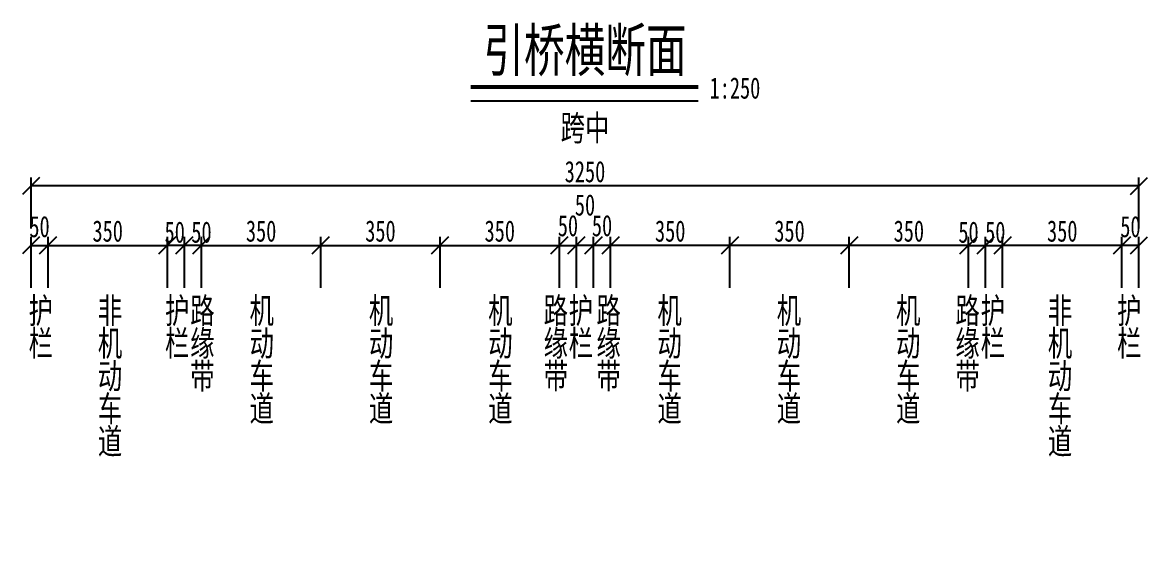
# Model space of a CAD drawing. Extents: x -2611510 to 954358, y -247163 to 181535.
# Drawn here: x 798416 to 831416, y -158956 to -143076 of the extents above; entities that cross this region are included whole.
import ezdxf
from ezdxf.enums import TextEntityAlignment as Align

# ---------------------------------------------------------------- set-up
doc = ezdxf.new("R2010")
doc.units = 0
doc.layers.get('Defpoints').update_dxf_attribs({"color": 8})
doc.layers.add('Dim', color=4, linetype='Continuous')
doc.layers.add('标注', color=3, linetype='Continuous', lineweight=18)
doc.styles.add('fs', font='仿宋_GB2312.TTF', dxfattribs={"width": 0.7})
doc.styles.get("Standard").update_dxf_attribs({"font": '仿宋_GB2312.TTF', "width": 0.7})
doc.dimstyles.new('250-1', dxfattribs={"dimscale": 250, "dimtxt": 2.5, "dimasz": 2, "dimexe": 1, "dimexo": 1, "dimgap": 0, "dimtad": 0, "dimdec": 0, "dimlfac": 0.1, "dimrnd": 0.1, "dimzin": 12, "dimdsep": 46, "dimtxsty": 'Standard', "dimblk": 'OBLIQUE', "dimcen": -1, "dimclrd": 4, "dimclre": 256, "dimclrt": 4, "dimadec": 4, "dimazin": 0, "dimtp": 2, "dimtm": 3, "dimtfac": 0.5, "dimtdec": 0, "dimtmove": 2, "dimatfit": 3, "dimldrblk": 'OBLIQUE', "dimfxl": 5, "dimfxlon": 1, "dimtvp": 0.7, "dimtolj": 1, "dimtzin": 12, "dimarcsym": 0})

# ---------------------------------------------------------------- blocks, each defined once
blk = doc.blocks.new('_Oblique')
at = {"color": 0, "linetype": 'ByBlock', "lineweight": -2}
blk.add_line((-0.5, -0.5), (0.5, 0.5), dxfattribs=at)
blk = doc.blocks.new('*D71')
at = {"layer": 'Defpoints', "color": 0, "transparency": 16777216}
for p in [(803166, -149618), (803166, -151441), (803666, -151441)]:
    blk.add_point(p, dxfattribs=at)
at = {"layer": 'Dim', "lineweight": -2, "transparency": 16777216}
for p, q in [((803166, -150868), (803166, -149368)), ((803666, -150868), (803666, -149368))]:
    blk.add_line(p, q, dxfattribs=at)
at = {"layer": 'Dim', "color": 4, "lineweight": -2, "transparency": 16777216}
blk.add_line((803666, -149618), (803166, -149618), dxfattribs=at)
at = {"layer": 'Dim', "color": 4, "lineweight": -2, "transparency": 16777216, "xscale": 500, "yscale": 500, "zscale": 500, "rotation": 180}
blk.add_blockref('_Oblique', (803166, -149618), dxfattribs=at)
at = {"layer": 'Dim', "color": 4, "lineweight": -2, "transparency": 16777216, "xscale": 500, "yscale": 500, "zscale": 500}
blk.add_blockref('_Oblique', (803666, -149618), dxfattribs=at)
at = {"layer": 'Dim', "color": 4, "transparency": 16777216, "insert": (803666, -149233), "char_height": 625, "attachment_point": 5}
blk.add_mtext('\\A1;50', dxfattribs=at)
blk = doc.blocks.new('*D72')
at = {"layer": 'Defpoints', "color": 0, "transparency": 16777216}
for p in [(814166, -149618), (810666, -151441), (814166, -151441)]:
    blk.add_point(p, dxfattribs=at)
at = {"layer": 'Dim', "lineweight": -2, "transparency": 16777216}
for p, q in [((810666, -150868), (810666, -149368)), ((814166, -150868), (814166, -149368))]:
    blk.add_line(p, q, dxfattribs=at)
at = {"layer": 'Dim', "color": 4, "lineweight": -2, "transparency": 16777216}
blk.add_line((810666, -149618), (814166, -149618), dxfattribs=at)
at = {"layer": 'Dim', "color": 4, "lineweight": -2, "transparency": 16777216, "xscale": 500, "yscale": 500, "zscale": 500, "rotation": 180}
blk.add_blockref('_Oblique', (810666, -149618), dxfattribs=at)
at = {"layer": 'Dim', "color": 4, "lineweight": -2, "transparency": 16777216, "xscale": 500, "yscale": 500, "zscale": 500}
blk.add_blockref('_Oblique', (814166, -149618), dxfattribs=at)
at = {"layer": 'Dim', "color": 4, "transparency": 16777216, "insert": (812416, -149202), "char_height": 625, "attachment_point": 5}
blk.add_mtext('\\A1;350', dxfattribs=at)
blk = doc.blocks.new('*D73')
at = {"layer": 'Defpoints', "color": 0, "transparency": 16777216}
for p in [(810666, -149618), (807166, -151441), (810666, -151441)]:
    blk.add_point(p, dxfattribs=at)
at = {"layer": 'Dim', "lineweight": -2, "transparency": 16777216}
for p, q in [((807166, -150868), (807166, -149368)), ((810666, -150868), (810666, -149368))]:
    blk.add_line(p, q, dxfattribs=at)
at = {"layer": 'Dim', "color": 4, "lineweight": -2, "transparency": 16777216}
blk.add_line((807166, -149618), (810666, -149618), dxfattribs=at)
at = {"layer": 'Dim', "color": 4, "lineweight": -2, "transparency": 16777216, "xscale": 500, "yscale": 500, "zscale": 500, "rotation": 180}
blk.add_blockref('_Oblique', (807166, -149618), dxfattribs=at)
at = {"layer": 'Dim', "color": 4, "lineweight": -2, "transparency": 16777216, "xscale": 500, "yscale": 500, "zscale": 500}
blk.add_blockref('_Oblique', (810666, -149618), dxfattribs=at)
at = {"layer": 'Dim', "color": 4, "transparency": 16777216, "insert": (808916, -149202), "char_height": 625, "attachment_point": 5}
blk.add_mtext('\\A1;350', dxfattribs=at)
blk = doc.blocks.new('*D74')
at = {"layer": 'Defpoints', "color": 0, "transparency": 16777216}
for p in [(807166, -149618), (803666, -151441), (807166, -151441)]:
    blk.add_point(p, dxfattribs=at)
at = {"layer": 'Dim', "lineweight": -2, "transparency": 16777216}
for p, q in [((803666, -150868), (803666, -149368)), ((807166, -150868), (807166, -149368))]:
    blk.add_line(p, q, dxfattribs=at)
at = {"layer": 'Dim', "color": 4, "lineweight": -2, "transparency": 16777216}
blk.add_line((803666, -149618), (807166, -149618), dxfattribs=at)
at = {"layer": 'Dim', "color": 4, "lineweight": -2, "transparency": 16777216, "xscale": 500, "yscale": 500, "zscale": 500, "rotation": 180}
blk.add_blockref('_Oblique', (803666, -149618), dxfattribs=at)
at = {"layer": 'Dim', "color": 4, "lineweight": -2, "transparency": 16777216, "xscale": 500, "yscale": 500, "zscale": 500}
blk.add_blockref('_Oblique', (807166, -149618), dxfattribs=at)
at = {"layer": 'Dim', "color": 4, "transparency": 16777216, "insert": (805416, -149202), "char_height": 625, "attachment_point": 5}
blk.add_mtext('\\A1;350', dxfattribs=at)
blk = doc.blocks.new('*D75')
at = {"layer": 'Defpoints', "color": 0, "transparency": 16777216}
for p in [(802666, -149618), (802666, -151441), (803166, -151441)]:
    blk.add_point(p, dxfattribs=at)
at = {"layer": 'Dim', "lineweight": -2, "transparency": 16777216}
for p, q in [((802666, -150868), (802666, -149368)), ((803166, -150868), (803166, -149368))]:
    blk.add_line(p, q, dxfattribs=at)
at = {"layer": 'Dim', "color": 4, "lineweight": -2, "transparency": 16777216}
blk.add_line((803166, -149618), (802666, -149618), dxfattribs=at)
at = {"layer": 'Dim', "color": 4, "lineweight": -2, "transparency": 16777216, "xscale": 500, "yscale": 500, "zscale": 500, "rotation": 180}
blk.add_blockref('_Oblique', (802666, -149618), dxfattribs=at)
at = {"layer": 'Dim', "color": 4, "lineweight": -2, "transparency": 16777216, "xscale": 500, "yscale": 500, "zscale": 500}
blk.add_blockref('_Oblique', (803166, -149618), dxfattribs=at)
at = {"layer": 'Dim', "color": 4, "transparency": 16777216, "insert": (802881, -149233), "char_height": 625, "attachment_point": 5}
blk.add_mtext('\\A1;50', dxfattribs=at)
blk = doc.blocks.new('*D76')
at = {"layer": 'Defpoints', "color": 0, "transparency": 16777216}
for p in [(802666, -149618), (799166, -151442), (802666, -151442)]:
    blk.add_point(p, dxfattribs=at)
at = {"layer": 'Dim', "lineweight": -2, "transparency": 16777216}
for p, q in [((799166, -150868), (799166, -149368)), ((802666, -150868), (802666, -149368))]:
    blk.add_line(p, q, dxfattribs=at)
at = {"layer": 'Dim', "color": 4, "lineweight": -2, "transparency": 16777216}
blk.add_line((799166, -149618), (802666, -149618), dxfattribs=at)
at = {"layer": 'Dim', "color": 4, "lineweight": -2, "transparency": 16777216, "xscale": 500, "yscale": 500, "zscale": 500, "rotation": 180}
blk.add_blockref('_Oblique', (799166, -149618), dxfattribs=at)
at = {"layer": 'Dim', "color": 4, "lineweight": -2, "transparency": 16777216, "xscale": 500, "yscale": 500, "zscale": 500}
blk.add_blockref('_Oblique', (802666, -149618), dxfattribs=at)
at = {"layer": 'Dim', "color": 4, "transparency": 16777216, "insert": (800916, -149202), "char_height": 625, "attachment_point": 5}
blk.add_mtext('\\A1;350', dxfattribs=at)
blk = doc.blocks.new('*D77')
at = {"layer": 'Defpoints', "color": 0, "transparency": 16777216}
for p in [(799166, -149618), (798666, -151442), (799166, -151442)]:
    blk.add_point(p, dxfattribs=at)
at = {"layer": 'Dim', "lineweight": -2, "transparency": 16777216}
for p, q in [((798666, -150868), (798666, -149368)), ((799166, -150868), (799166, -149368))]:
    blk.add_line(p, q, dxfattribs=at)
at = {"layer": 'Dim', "color": 4, "lineweight": -2, "transparency": 16777216}
blk.add_line((798666, -149618), (799166, -149618), dxfattribs=at)
at = {"layer": 'Dim', "color": 4, "lineweight": -2, "transparency": 16777216, "xscale": 500, "yscale": 500, "zscale": 500, "rotation": 180}
blk.add_blockref('_Oblique', (798666, -149618), dxfattribs=at)
at = {"layer": 'Dim', "color": 4, "lineweight": -2, "transparency": 16777216, "xscale": 500, "yscale": 500, "zscale": 500}
blk.add_blockref('_Oblique', (799166, -149618), dxfattribs=at)
at = {"layer": 'Dim', "color": 4, "transparency": 16777216, "insert": (798916, -149071), "char_height": 625, "attachment_point": 5}
blk.add_mtext('\\A1;50', dxfattribs=at)
blk = doc.blocks.new('*D78')
at = {"layer": 'Defpoints', "color": 0, "transparency": 16777216}
for p in [(815666, -149618), (815666, -151441), (819166, -151441)]:
    blk.add_point(p, dxfattribs=at)
at = {"layer": 'Dim', "lineweight": -2, "transparency": 16777216}
for p, q in [((815666, -150868), (815666, -149368)), ((819166, -150868), (819166, -149368))]:
    blk.add_line(p, q, dxfattribs=at)
at = {"layer": 'Dim', "color": 4, "lineweight": -2, "transparency": 16777216}
blk.add_line((819166, -149618), (815666, -149618), dxfattribs=at)
at = {"layer": 'Dim', "color": 4, "lineweight": -2, "transparency": 16777216, "xscale": 500, "yscale": 500, "zscale": 500, "rotation": 180}
blk.add_blockref('_Oblique', (815666, -149618), dxfattribs=at)
at = {"layer": 'Dim', "color": 4, "lineweight": -2, "transparency": 16777216, "xscale": 500, "yscale": 500, "zscale": 500}
blk.add_blockref('_Oblique', (819166, -149618), dxfattribs=at)
at = {"layer": 'Dim', "color": 4, "transparency": 16777216, "insert": (817416, -149202), "char_height": 625, "attachment_point": 5}
blk.add_mtext('\\A1;350', dxfattribs=at)
blk = doc.blocks.new('*D79')
at = {"layer": 'Defpoints', "color": 0, "transparency": 16777216}
for p in [(819166, -149618), (819166, -151441), (822666, -151441)]:
    blk.add_point(p, dxfattribs=at)
at = {"layer": 'Dim', "lineweight": -2, "transparency": 16777216}
for p, q in [((819166, -150868), (819166, -149368)), ((822666, -150868), (822666, -149368))]:
    blk.add_line(p, q, dxfattribs=at)
at = {"layer": 'Dim', "color": 4, "lineweight": -2, "transparency": 16777216}
blk.add_line((822666, -149618), (819166, -149618), dxfattribs=at)
at = {"layer": 'Dim', "color": 4, "lineweight": -2, "transparency": 16777216, "xscale": 500, "yscale": 500, "zscale": 500, "rotation": 180}
blk.add_blockref('_Oblique', (819166, -149618), dxfattribs=at)
at = {"layer": 'Dim', "color": 4, "lineweight": -2, "transparency": 16777216, "xscale": 500, "yscale": 500, "zscale": 500}
blk.add_blockref('_Oblique', (822666, -149618), dxfattribs=at)
at = {"layer": 'Dim', "color": 4, "transparency": 16777216, "insert": (820916, -149202), "char_height": 625, "attachment_point": 5}
blk.add_mtext('\\A1;350', dxfattribs=at)
blk = doc.blocks.new('*D80')
at = {"layer": 'Defpoints', "color": 0, "transparency": 16777216}
for p in [(822666, -149618), (822666, -151441), (826166, -151441)]:
    blk.add_point(p, dxfattribs=at)
at = {"layer": 'Dim', "lineweight": -2, "transparency": 16777216}
for p, q in [((822666, -150868), (822666, -149368)), ((826166, -150868), (826166, -149368))]:
    blk.add_line(p, q, dxfattribs=at)
at = {"layer": 'Dim', "color": 4, "lineweight": -2, "transparency": 16777216}
blk.add_line((826166, -149618), (822666, -149618), dxfattribs=at)
at = {"layer": 'Dim', "color": 4, "lineweight": -2, "transparency": 16777216, "xscale": 500, "yscale": 500, "zscale": 500, "rotation": 180}
blk.add_blockref('_Oblique', (822666, -149618), dxfattribs=at)
at = {"layer": 'Dim', "color": 4, "lineweight": -2, "transparency": 16777216, "xscale": 500, "yscale": 500, "zscale": 500}
blk.add_blockref('_Oblique', (826166, -149618), dxfattribs=at)
at = {"layer": 'Dim', "color": 4, "transparency": 16777216, "insert": (824416, -149202), "char_height": 625, "attachment_point": 5}
blk.add_mtext('\\A1;350', dxfattribs=at)
blk = doc.blocks.new('*D81')
at = {"layer": 'Defpoints', "color": 0, "transparency": 16777216}
for p in [(826666, -149618), (826166, -151441), (826666, -151441)]:
    blk.add_point(p, dxfattribs=at)
at = {"layer": 'Dim', "lineweight": -2, "transparency": 16777216}
for p, q in [((826166, -150868), (826166, -149368)), ((826666, -150868), (826666, -149368))]:
    blk.add_line(p, q, dxfattribs=at)
at = {"layer": 'Dim', "color": 4, "lineweight": -2, "transparency": 16777216}
blk.add_line((826166, -149618), (826666, -149618), dxfattribs=at)
at = {"layer": 'Dim', "color": 4, "lineweight": -2, "transparency": 16777216, "xscale": 500, "yscale": 500, "zscale": 500, "rotation": 180}
blk.add_blockref('_Oblique', (826166, -149618), dxfattribs=at)
at = {"layer": 'Dim', "color": 4, "lineweight": -2, "transparency": 16777216, "xscale": 500, "yscale": 500, "zscale": 500}
blk.add_blockref('_Oblique', (826666, -149618), dxfattribs=at)
at = {"layer": 'Dim', "color": 4, "transparency": 16777216, "insert": (826166, -149233), "char_height": 625, "attachment_point": 5}
blk.add_mtext('\\A1;50', dxfattribs=at)
blk = doc.blocks.new('*D82')
at = {"layer": 'Defpoints', "color": 0, "transparency": 16777216}
for p in [(814666, -149618), (814166, -151440), (814666, -151440)]:
    blk.add_point(p, dxfattribs=at)
at = {"layer": 'Dim', "lineweight": -2, "transparency": 16777216}
for p, q in [((814166, -150868), (814166, -149368)), ((814666, -150868), (814666, -149368))]:
    blk.add_line(p, q, dxfattribs=at)
at = {"layer": 'Dim', "color": 4, "lineweight": -2, "transparency": 16777216}
blk.add_line((814166, -149618), (814666, -149618), dxfattribs=at)
at = {"layer": 'Dim', "color": 4, "lineweight": -2, "transparency": 16777216, "xscale": 500, "yscale": 500, "zscale": 500, "rotation": 180}
blk.add_blockref('_Oblique', (814166, -149618), dxfattribs=at)
at = {"layer": 'Dim', "color": 4, "lineweight": -2, "transparency": 16777216, "xscale": 500, "yscale": 500, "zscale": 500}
blk.add_blockref('_Oblique', (814666, -149618), dxfattribs=at)
at = {"layer": 'Dim', "color": 4, "transparency": 16777216, "insert": (814416, -149043), "char_height": 625, "attachment_point": 5}
blk.add_mtext('\\A1;50', dxfattribs=at)
blk = doc.blocks.new('*D83')
at = {"layer": 'Defpoints', "color": 0, "transparency": 16777216}
for p in [(815166, -149618), (815166, -151440), (815666, -151440)]:
    blk.add_point(p, dxfattribs=at)
at = {"layer": 'Dim', "lineweight": -2, "transparency": 16777216}
for p, q in [((815166, -150868), (815166, -149368)), ((815666, -150868), (815666, -149368))]:
    blk.add_line(p, q, dxfattribs=at)
at = {"layer": 'Dim', "color": 4, "lineweight": -2, "transparency": 16777216}
blk.add_line((815666, -149618), (815166, -149618), dxfattribs=at)
at = {"layer": 'Dim', "color": 4, "lineweight": -2, "transparency": 16777216, "xscale": 500, "yscale": 500, "zscale": 500, "rotation": 180}
blk.add_blockref('_Oblique', (815166, -149618), dxfattribs=at)
at = {"layer": 'Dim', "color": 4, "lineweight": -2, "transparency": 16777216, "xscale": 500, "yscale": 500, "zscale": 500}
blk.add_blockref('_Oblique', (815666, -149618), dxfattribs=at)
at = {"layer": 'Dim', "color": 4, "transparency": 16777216, "insert": (815416, -149043), "char_height": 625, "attachment_point": 5}
blk.add_mtext('\\A1;50', dxfattribs=at)
blk = doc.blocks.new('*D84')
at = {"layer": 'Defpoints', "color": 0, "transparency": 16777216}
for p in [(814666, -149618), (814666, -151440), (815166, -151440)]:
    blk.add_point(p, dxfattribs=at)
at = {"layer": 'Dim', "lineweight": -2, "transparency": 16777216}
for p, q in [((814666, -150868), (814666, -149368)), ((815166, -150868), (815166, -149368))]:
    blk.add_line(p, q, dxfattribs=at)
at = {"layer": 'Dim', "color": 4, "lineweight": -2, "transparency": 16777216}
blk.add_line((815166, -149618), (814666, -149618), dxfattribs=at)
at = {"layer": 'Dim', "color": 4, "lineweight": -2, "transparency": 16777216, "xscale": 500, "yscale": 500, "zscale": 500, "rotation": 180}
blk.add_blockref('_Oblique', (814666, -149618), dxfattribs=at)
at = {"layer": 'Dim', "color": 4, "lineweight": -2, "transparency": 16777216, "xscale": 500, "yscale": 500, "zscale": 500}
blk.add_blockref('_Oblique', (815166, -149618), dxfattribs=at)
at = {"layer": 'Dim', "color": 4, "transparency": 16777216, "insert": (814916, -148436), "char_height": 625, "attachment_point": 5}
blk.add_mtext('\\A1;50', dxfattribs=at)
blk = doc.blocks.new('*D85')
at = {"layer": 'Defpoints', "color": 0, "transparency": 16777216}
for p in [(827166, -149618), (826666, -151441), (827166, -151441)]:
    blk.add_point(p, dxfattribs=at)
at = {"layer": 'Dim', "lineweight": -2, "transparency": 16777216}
for p, q in [((826666, -150868), (826666, -149368)), ((827166, -150868), (827166, -149368))]:
    blk.add_line(p, q, dxfattribs=at)
at = {"layer": 'Dim', "color": 4, "lineweight": -2, "transparency": 16777216}
blk.add_line((826666, -149618), (827166, -149618), dxfattribs=at)
at = {"layer": 'Dim', "color": 4, "lineweight": -2, "transparency": 16777216, "xscale": 500, "yscale": 500, "zscale": 500, "rotation": 180}
blk.add_blockref('_Oblique', (826666, -149618), dxfattribs=at)
at = {"layer": 'Dim', "color": 4, "lineweight": -2, "transparency": 16777216, "xscale": 500, "yscale": 500, "zscale": 500}
blk.add_blockref('_Oblique', (827166, -149618), dxfattribs=at)
at = {"layer": 'Dim', "color": 4, "transparency": 16777216, "insert": (826951, -149233), "char_height": 625, "attachment_point": 5}
blk.add_mtext('\\A1;50', dxfattribs=at)
blk = doc.blocks.new('*D86')
at = {"layer": 'Defpoints', "color": 0, "transparency": 16777216}
for p in [(798666, -147875), (831166, -151442), (798666, -166511)]:
    blk.add_point(p, dxfattribs=at)
at = {"layer": 'Dim', "lineweight": -2, "transparency": 16777216}
for p, q in [((798666, -149125), (798666, -147625)), ((831166, -149125), (831166, -147625))]:
    blk.add_line(p, q, dxfattribs=at)
at = {"layer": 'Dim', "color": 4, "lineweight": -2, "transparency": 16777216}
blk.add_line((831166, -147875), (798666, -147875), dxfattribs=at)
at = {"layer": 'Dim', "color": 4, "lineweight": -2, "transparency": 16777216, "xscale": 500, "yscale": 500, "zscale": 500, "rotation": 180}
blk.add_blockref('_Oblique', (798666, -147875), dxfattribs=at)
at = {"layer": 'Dim', "color": 4, "lineweight": -2, "transparency": 16777216, "xscale": 500, "yscale": 500, "zscale": 500}
blk.add_blockref('_Oblique', (831166, -147875), dxfattribs=at)
at = {"layer": 'Dim', "color": 4, "transparency": 16777216, "insert": (814916, -147458), "char_height": 625, "attachment_point": 5}
blk.add_mtext('\\A1;3250', dxfattribs=at)
blk = doc.blocks.new('*D87')
at = {"layer": 'Defpoints', "color": 0, "transparency": 16777216}
for p in [(827166, -149618), (827166, -151442), (830666, -151442)]:
    blk.add_point(p, dxfattribs=at)
at = {"layer": 'Dim', "lineweight": -2, "transparency": 16777216}
for p, q in [((827166, -150868), (827166, -149368)), ((830666, -150868), (830666, -149368))]:
    blk.add_line(p, q, dxfattribs=at)
at = {"layer": 'Dim', "color": 4, "lineweight": -2, "transparency": 16777216}
blk.add_line((830666, -149618), (827166, -149618), dxfattribs=at)
at = {"layer": 'Dim', "color": 4, "lineweight": -2, "transparency": 16777216, "xscale": 500, "yscale": 500, "zscale": 500, "rotation": 180}
blk.add_blockref('_Oblique', (827166, -149618), dxfattribs=at)
at = {"layer": 'Dim', "color": 4, "lineweight": -2, "transparency": 16777216, "xscale": 500, "yscale": 500, "zscale": 500}
blk.add_blockref('_Oblique', (830666, -149618), dxfattribs=at)
at = {"layer": 'Dim', "color": 4, "transparency": 16777216, "insert": (828916, -149202), "char_height": 625, "attachment_point": 5}
blk.add_mtext('\\A1;350', dxfattribs=at)
blk = doc.blocks.new('*D88')
at = {"layer": 'Defpoints', "color": 0, "transparency": 16777216}
for p in [(830666, -149618), (830666, -151442), (831166, -151442)]:
    blk.add_point(p, dxfattribs=at)
at = {"layer": 'Dim', "lineweight": -2, "transparency": 16777216}
for p, q in [((830666, -150868), (830666, -149368)), ((831166, -150868), (831166, -149368))]:
    blk.add_line(p, q, dxfattribs=at)
at = {"layer": 'Dim', "color": 4, "lineweight": -2, "transparency": 16777216}
blk.add_line((831166, -149618), (830666, -149618), dxfattribs=at)
at = {"layer": 'Dim', "color": 4, "lineweight": -2, "transparency": 16777216, "xscale": 500, "yscale": 500, "zscale": 500, "rotation": 180}
blk.add_blockref('_Oblique', (830666, -149618), dxfattribs=at)
at = {"layer": 'Dim', "color": 4, "lineweight": -2, "transparency": 16777216, "xscale": 500, "yscale": 500, "zscale": 500}
blk.add_blockref('_Oblique', (831166, -149618), dxfattribs=at)
at = {"layer": 'Dim', "color": 4, "transparency": 16777216, "insert": (830916, -149071), "char_height": 625, "attachment_point": 5}
blk.add_mtext('\\A1;50', dxfattribs=at)

msp = doc.modelspace()

# ---------------------------------------------------------------- linework, layer by layer
at = {"layer": 'Dim'}
msp.add_line((811564.6, -145375.7), (818239.6, -145375.7), dxfattribs=at)
at = {"layer": 'Dim', "const_width": 125}
msp.add_lwpolyline([(811564.6, -144969.5), (818239.6, -144969.5)], dxfattribs=at)

# ---------------------------------------------------------------- texts
at = {"width": 0.7}
msp.add_text('引桥横断面', height=1250, dxfattribs=at).set_placement((814916.3, -144512), align=Align.CENTER)
msp.add_text('1:250', height=625, dxfattribs=at).set_placement((818571, -145311.5))
at = {"layer": '标注', "color": 7, "style": 'fs', "width": 0.7}
msp.add_text('跨中', height=750, rotation=360, dxfattribs=at).set_placement((814916.3, -146543.7), align=Align.CENTER)
at = {"layer": '标注', "color": 7, "char_height": 750, "line_spacing_factor": 0.768, "style": 'fs'}
for s, insert, attachment_point, rotation in [('护\\P栏', (798594.3, -151157.3), 1, 360), ('非\\P机\\P动\\P车\\P道', (800625, -151157.3), 1, 360), ('护\\P栏', (802594.3, -151157.3), 1, 360), ('路\\P缘\\P带', (803335.5, -151157.3), 1, 360), ('机\\P动\\P车\\P道', (805076.6, -151156.2), 1, 360), ('机\\P动\\P车\\P道', (808576.6, -151156.2), 1, 360), ('机\\P动\\P车\\P道', (812076.6, -151156.2), 1, 360), ('路\\P缘\\P带', (813703.6, -151155.1), 1, 360), ('护\\P栏', (815153.4, -151155.1), 3, 0), ('路\\P缘\\P带', (815968.1, -151155.1), 3, 0), ('机\\P动\\P车\\P道', (817756.1, -151156.2), 3, 0), ('机\\P动\\P车\\P道', (821256.1, -151156.2), 3, 0), ('机\\P动\\P车\\P道', (824756.1, -151156.2), 3, 0), ('路\\P缘\\P带', (826497.1, -151157.3), 3, 0), ('护\\P栏', (827238.3, -151157.3), 3, 0), ('非\\P机\\P动\\P车\\P道', (829207.6, -151157.3), 3, 0), ('护\\P栏', (831238.3, -151157.3), 3, 0)]:
    msp.add_mtext(s, dxfattribs=dict(at, insert=insert, attachment_point=attachment_point, rotation=rotation))

# ---------------------------------------------------------------- dimensions: what is measured, and where the dimension line sits
at = {"layer": 'Dim'}
for base, p1, p2, picture, middle in [((798666.3, -147874.6), (831166.3, -151441.9), (798666.3, -166510.7), '*D86', (814916.3, -147458.4)), ((815666.3, -149617.8), (819166.3, -151440.8), (815666.3, -151440.8), '*D78', (817416.3, -149201.6)), ((819166.3, -149617.8), (822666.3, -151440.8), (819166.3, -151440.8), '*D79', (820916.3, -149201.6)), ((822666.3, -149617.8), (826166.3, -151440.8), (822666.3, -151440.8), '*D80', (824416.3, -149201.6)), ((827166.3, -149617.8), (830666.3, -151441.9), (827166.3, -151441.9), '*D87', (828916.3, -149201.6)), ((830666.3, -149617.8), (831166.3, -151441.9), (830666.3, -151441.9), '*D88', (830916.3, -149070.5))]:
    dim = msp.add_linear_dim(base=base, p1=p1, p2=p2, angle=180, dimstyle='250-1', override={"dimblk": 'Oblique'}, dxfattribs=at)
    dim.commit()
    dim.dimension.update_dxf_attribs({"geometry": picture, "text_midpoint": middle})
for base, p1, p2, picture, middle in [((814666.3, -149617.8), (815166.3, -151439.7), (814666.3, -151439.7), '*D84', (814916.3, -148436)), ((802666.3, -149617.8), (803166.3, -151440.8), (802666.3, -151440.8), '*D75', (802881.3, -149233.5)), ((803166.3, -149617.8), (803666.3, -151440.8), (803166.3, -151440.8), '*D71', (803666.3, -149233.5)), ((815166.3, -149617.8), (815666.3, -151439.7), (815166.3, -151439.7), '*D83', (815416.3, -149043.4))]:
    dim = msp.add_linear_dim(base=base, p1=p1, p2=p2, angle=180, dimstyle='250-1', override={"dimblk": 'Oblique'}, dxfattribs=at)
    dim.commit()
    dim.dimension.update_dxf_attribs({"geometry": picture, "text_midpoint": middle, "dimtype": 160})
for base, p1, p2, picture, middle in [((799166.3, -149617.8), (798666.3, -151441.9), (799166.3, -151441.9), '*D77', (798916.3, -149070.5)), ((802666.3, -149617.8), (799166.3, -151441.9), (802666.3, -151441.9), '*D76', (800916.3, -149201.6)), ((807166.3, -149617.8), (803666.3, -151440.8), (807166.3, -151440.8), '*D74', (805416.3, -149201.6)), ((810666.3, -149617.8), (807166.3, -151440.8), (810666.3, -151440.8), '*D73', (808916.3, -149201.6)), ((814166.3, -149617.8), (810666.3, -151440.8), (814166.3, -151440.8), '*D72', (812416.3, -149201.6))]:
    dim = msp.add_linear_dim(base=base, p1=p1, p2=p2, dimstyle='250-1', override={"dimblk": 'Oblique'}, dxfattribs=at)
    dim.commit()
    dim.dimension.update_dxf_attribs({"geometry": picture, "text_midpoint": middle})
for base, p1, p2, picture, middle in [((814666.3, -149617.8), (814166.3, -151439.7), (814666.3, -151439.7), '*D82', (814416.3, -149043.4)), ((826666.3, -149617.8), (826166.3, -151440.8), (826666.3, -151440.8), '*D81', (826166.3, -149233.5)), ((827166.3, -149617.8), (826666.3, -151440.8), (827166.3, -151440.8), '*D85', (826951.3, -149233.5))]:
    dim = msp.add_linear_dim(base=base, p1=p1, p2=p2, dimstyle='250-1', override={"dimblk": 'Oblique'}, dxfattribs=at)
    dim.commit()
    dim.dimension.update_dxf_attribs({"geometry": picture, "text_midpoint": middle, "dimtype": 160})

doc.saveas('drawing.dxf')
